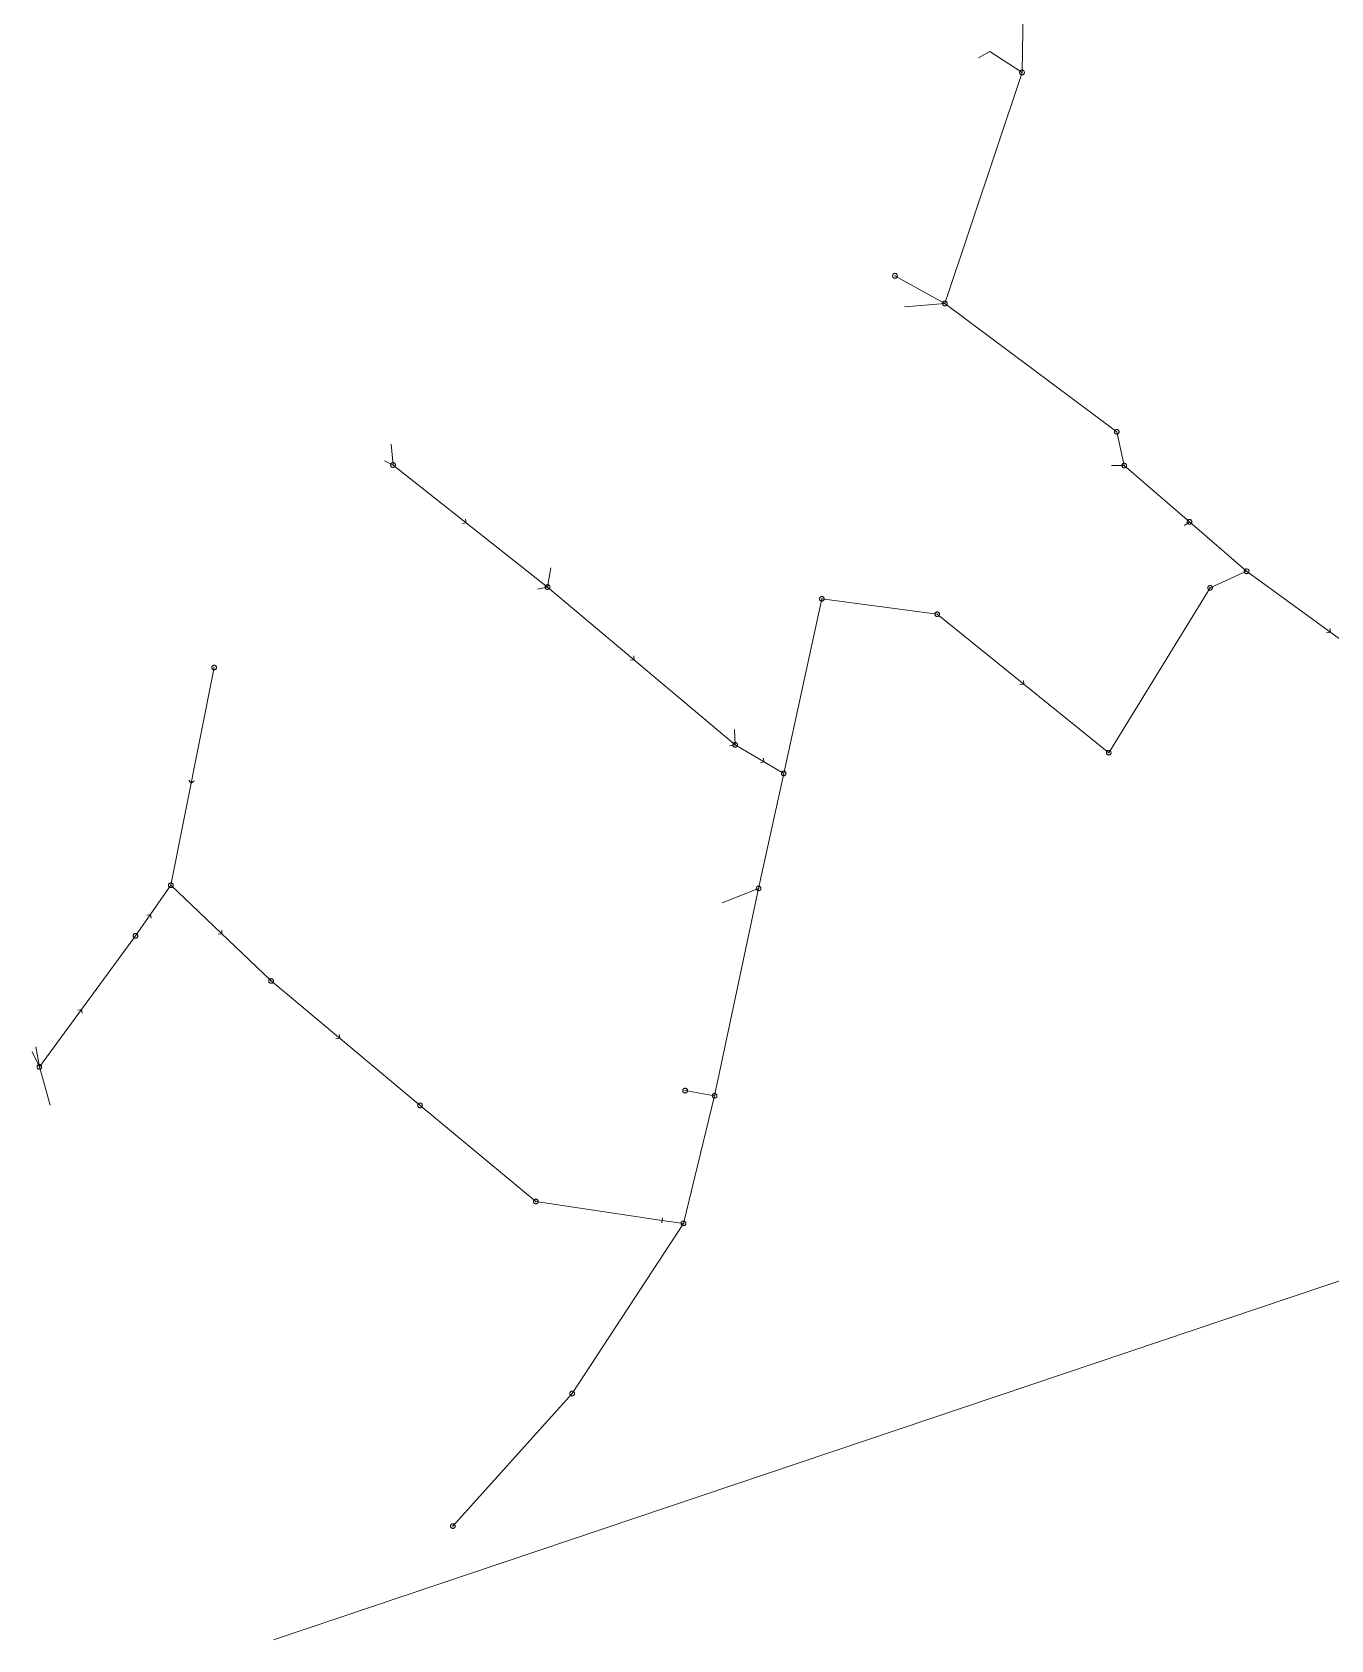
# Model space of a CAD drawing. Header units: metres. Extents: x 25504150 to 25508618, y 6694193 to 6702753.
# Drawn here: x 25504222.7 to 25504479, y 6695681 to 6695998.1 of the extents above; entities that cross this region are included whole.
import ezdxf

# ---------------------------------------------------------------- set-up
doc = ezdxf.new("R2010")
doc.units = ezdxf.units.M
for name, pattern in [('Sewer_node', [0]), ('Viemariputket', [0]), ('Viemarivarusteet', [0])]:
    doc.linetypes.add(name, pattern=pattern)
for name, color, linetype, lineweight in [('Sewer_node', 7, 'Sewer_node', 0), ('Viemariputket', 7, 'Viemariputket', 0), ('Viemarivarusteet', 7, 'Viemarivarusteet', 0)]:
    doc.layers.add(name, color=color, linetype=linetype, lineweight=lineweight)

msp = doc.modelspace()

# ---------------------------------------------------------------- linework, layer by layer
at = {"layer": 'Sewer_node', "color": 46, "linetype": 'Continuous', "true_color": 0x7f5f00}
msp.add_line((25504347.09, 6695764.19), (25504346.94, 6695763.18), dxfattribs=at)
at = {"layer": 'Sewer_node', "color": 46, "linetype": 'Continuous', "true_color": 0x7f5f00, "flags": 128}
for points, elevation in [([(25504418.5, 6695990.13), (25504418.49, 6695990.2), (25504418.48, 6695990.28), (25504418.45, 6695990.34), (25504418.41, 6695990.41), (25504418.36, 6695990.46), (25504418.31, 6695990.51), (25504418.24, 6695990.55), (25504418.18, 6695990.58), (25504418.1, 6695990.59), (25504418.03, 6695990.6), (25504417.96, 6695990.59), (25504417.88, 6695990.58), (25504417.82, 6695990.55), (25504417.75, 6695990.51), (25504417.7, 6695990.46), (25504417.65, 6695990.41), (25504417.61, 6695990.34), (25504417.58, 6695990.28), (25504417.57, 6695990.2), (25504417.56, 6695990.13), (25504417.57, 6695990.06), (25504417.58, 6695989.98), (25504417.61, 6695989.92), (25504417.65, 6695989.85), (25504417.7, 6695989.8), (25504417.75, 6695989.75), (25504417.82, 6695989.71), (25504417.88, 6695989.68), (25504417.96, 6695989.67), (25504418.03, 6695989.66), (25504418.1, 6695989.67), (25504418.18, 6695989.68), (25504418.24, 6695989.71), (25504418.31, 6695989.75), (25504418.36, 6695989.8), (25504418.41, 6695989.85), (25504418.45, 6695989.92), (25504418.48, 6695989.98), (25504418.49, 6695990.06)], 49.62), ([(25504403.26, 6695944.55), (25504403.25, 6695944.62), (25504403.24, 6695944.69), (25504403.21, 6695944.76), (25504403.17, 6695944.82), (25504403.13, 6695944.88), (25504403.07, 6695944.92), (25504403.01, 6695944.96), (25504402.94, 6695944.99), (25504402.87, 6695945), (25504402.8, 6695945.01), (25504402.73, 6695945), (25504402.66, 6695944.99), (25504402.59, 6695944.96), (25504402.53, 6695944.92), (25504402.47, 6695944.88), (25504402.43, 6695944.82), (25504402.39, 6695944.76), (25504402.36, 6695944.69), (25504402.35, 6695944.62), (25504402.34, 6695944.55), (25504402.35, 6695944.48), (25504402.36, 6695944.41), (25504402.39, 6695944.34), (25504402.43, 6695944.28), (25504402.47, 6695944.22), (25504402.53, 6695944.18), (25504402.59, 6695944.14), (25504402.66, 6695944.11), (25504402.73, 6695944.1), (25504402.8, 6695944.09), (25504402.87, 6695944.1), (25504402.94, 6695944.11), (25504403.01, 6695944.14), (25504403.07, 6695944.18), (25504403.13, 6695944.22), (25504403.17, 6695944.28), (25504403.21, 6695944.34), (25504403.24, 6695944.41), (25504403.25, 6695944.48)], 48.28), ([(25504437.18, 6695919.24), (25504437.17, 6695919.31), (25504437.16, 6695919.38), (25504437.13, 6695919.45), (25504437.09, 6695919.51), (25504437.05, 6695919.57), (25504436.99, 6695919.61), (25504436.93, 6695919.65), (25504436.86, 6695919.68), (25504436.79, 6695919.69), (25504436.72, 6695919.7), (25504436.65, 6695919.69), (25504436.58, 6695919.68), (25504436.51, 6695919.65), (25504436.45, 6695919.61), (25504436.39, 6695919.57), (25504436.35, 6695919.51), (25504436.31, 6695919.45), (25504436.28, 6695919.38), (25504436.27, 6695919.31), (25504436.26, 6695919.24), (25504436.27, 6695919.17), (25504436.28, 6695919.1), (25504436.31, 6695919.03), (25504436.35, 6695918.97), (25504436.39, 6695918.91), (25504436.45, 6695918.87), (25504436.51, 6695918.83), (25504436.58, 6695918.8), (25504436.65, 6695918.79), (25504436.72, 6695918.78), (25504436.79, 6695918.79), (25504436.86, 6695918.8), (25504436.93, 6695918.83), (25504436.99, 6695918.87), (25504437.05, 6695918.91), (25504437.09, 6695918.97), (25504437.13, 6695919.03), (25504437.16, 6695919.1), (25504437.17, 6695919.17)], 45.94), ([(25504294.4, 6695912.69), (25504294.39, 6695912.76), (25504294.38, 6695912.84), (25504294.35, 6695912.9), (25504294.31, 6695912.97), (25504294.26, 6695913.02), (25504294.21, 6695913.07), (25504294.14, 6695913.11), (25504294.08, 6695913.14), (25504294, 6695913.15), (25504293.93, 6695913.16), (25504293.86, 6695913.15), (25504293.78, 6695913.14), (25504293.72, 6695913.11), (25504293.65, 6695913.07), (25504293.6, 6695913.02), (25504293.55, 6695912.97), (25504293.51, 6695912.9), (25504293.48, 6695912.84), (25504293.47, 6695912.76), (25504293.46, 6695912.69), (25504293.47, 6695912.62), (25504293.48, 6695912.54), (25504293.51, 6695912.48), (25504293.55, 6695912.41), (25504293.6, 6695912.36), (25504293.65, 6695912.31), (25504293.72, 6695912.27), (25504293.78, 6695912.24), (25504293.86, 6695912.23), (25504293.93, 6695912.22), (25504294, 6695912.23), (25504294.08, 6695912.24), (25504294.14, 6695912.27), (25504294.21, 6695912.31), (25504294.26, 6695912.36), (25504294.31, 6695912.41), (25504294.35, 6695912.48), (25504294.38, 6695912.54), (25504294.39, 6695912.62)], 54.23), ([(25504438.67, 6695912.6), (25504438.66, 6695912.67), (25504438.65, 6695912.74), (25504438.62, 6695912.81), (25504438.58, 6695912.87), (25504438.54, 6695912.93), (25504438.48, 6695912.97), (25504438.42, 6695913.01), (25504438.35, 6695913.04), (25504438.28, 6695913.05), (25504438.21, 6695913.06), (25504438.14, 6695913.05), (25504438.07, 6695913.04), (25504438, 6695913.01), (25504437.94, 6695912.97), (25504437.88, 6695912.93), (25504437.84, 6695912.87), (25504437.8, 6695912.81), (25504437.77, 6695912.74), (25504437.76, 6695912.67), (25504437.75, 6695912.6), (25504437.76, 6695912.53), (25504437.77, 6695912.46), (25504437.8, 6695912.39), (25504437.84, 6695912.33), (25504437.88, 6695912.27), (25504437.94, 6695912.23), (25504438, 6695912.19), (25504438.07, 6695912.16), (25504438.14, 6695912.15), (25504438.21, 6695912.14), (25504438.28, 6695912.15), (25504438.35, 6695912.16), (25504438.42, 6695912.19), (25504438.48, 6695912.23), (25504438.54, 6695912.27), (25504438.58, 6695912.33), (25504438.62, 6695912.39), (25504438.65, 6695912.46), (25504438.66, 6695912.53)], 45.6), ([(25504451.53, 6695901.48), (25504451.52, 6695901.55), (25504451.51, 6695901.62), (25504451.48, 6695901.69), (25504451.44, 6695901.75), (25504451.4, 6695901.81), (25504451.34, 6695901.85), (25504451.28, 6695901.89), (25504451.21, 6695901.92), (25504451.14, 6695901.93), (25504451.07, 6695901.94), (25504451, 6695901.93), (25504450.93, 6695901.92), (25504450.86, 6695901.89), (25504450.8, 6695901.85), (25504450.74, 6695901.81), (25504450.7, 6695901.75), (25504450.66, 6695901.69), (25504450.63, 6695901.62), (25504450.62, 6695901.55), (25504450.61, 6695901.48), (25504450.62, 6695901.41), (25504450.63, 6695901.34), (25504450.66, 6695901.27), (25504450.7, 6695901.21), (25504450.74, 6695901.15), (25504450.8, 6695901.11), (25504450.86, 6695901.07), (25504450.93, 6695901.04), (25504451, 6695901.03), (25504451.07, 6695901.02), (25504451.14, 6695901.03), (25504451.21, 6695901.04), (25504451.28, 6695901.07), (25504451.34, 6695901.11), (25504451.4, 6695901.15), (25504451.44, 6695901.21), (25504451.48, 6695901.27), (25504451.51, 6695901.34), (25504451.52, 6695901.41)], 42.67), ([(25504462.82, 6695891.72), (25504462.81, 6695891.79), (25504462.8, 6695891.87), (25504462.77, 6695891.93), (25504462.73, 6695892), (25504462.68, 6695892.05), (25504462.63, 6695892.1), (25504462.56, 6695892.14), (25504462.5, 6695892.17), (25504462.42, 6695892.18), (25504462.35, 6695892.19), (25504462.28, 6695892.18), (25504462.2, 6695892.17), (25504462.14, 6695892.14), (25504462.07, 6695892.1), (25504462.02, 6695892.05), (25504461.97, 6695892), (25504461.93, 6695891.93), (25504461.9, 6695891.87), (25504461.89, 6695891.79), (25504461.88, 6695891.72), (25504461.89, 6695891.65), (25504461.9, 6695891.57), (25504461.93, 6695891.51), (25504461.97, 6695891.44), (25504462.02, 6695891.39), (25504462.07, 6695891.34), (25504462.14, 6695891.3), (25504462.2, 6695891.27), (25504462.28, 6695891.26), (25504462.35, 6695891.25), (25504462.42, 6695891.26), (25504462.5, 6695891.27), (25504462.56, 6695891.3), (25504462.63, 6695891.34), (25504462.68, 6695891.39), (25504462.73, 6695891.44), (25504462.77, 6695891.51), (25504462.8, 6695891.57), (25504462.81, 6695891.65)], 44.92), ([(25504324.89, 6695888.62), (25504324.88, 6695888.69), (25504324.87, 6695888.77), (25504324.84, 6695888.83), (25504324.8, 6695888.9), (25504324.75, 6695888.95), (25504324.7, 6695889), (25504324.63, 6695889.04), (25504324.57, 6695889.07), (25504324.49, 6695889.08), (25504324.42, 6695889.09), (25504324.35, 6695889.08), (25504324.27, 6695889.07), (25504324.21, 6695889.04), (25504324.14, 6695889), (25504324.09, 6695888.95), (25504324.04, 6695888.9), (25504324, 6695888.83), (25504323.97, 6695888.77), (25504323.96, 6695888.69), (25504323.95, 6695888.62), (25504323.96, 6695888.55), (25504323.97, 6695888.47), (25504324, 6695888.41), (25504324.04, 6695888.34), (25504324.09, 6695888.29), (25504324.14, 6695888.24), (25504324.21, 6695888.2), (25504324.27, 6695888.17), (25504324.35, 6695888.16), (25504324.42, 6695888.15), (25504324.49, 6695888.16), (25504324.57, 6695888.17), (25504324.63, 6695888.2), (25504324.7, 6695888.24), (25504324.75, 6695888.29), (25504324.8, 6695888.34), (25504324.84, 6695888.41), (25504324.87, 6695888.47), (25504324.88, 6695888.55)], 49.83), ([(25504455.6, 6695888.47), (25504455.59, 6695888.54), (25504455.58, 6695888.61), (25504455.55, 6695888.68), (25504455.51, 6695888.74), (25504455.47, 6695888.8), (25504455.41, 6695888.84), (25504455.35, 6695888.88), (25504455.28, 6695888.91), (25504455.21, 6695888.92), (25504455.14, 6695888.93), (25504455.07, 6695888.92), (25504455, 6695888.91), (25504454.93, 6695888.88), (25504454.87, 6695888.84), (25504454.81, 6695888.8), (25504454.77, 6695888.74), (25504454.73, 6695888.68), (25504454.7, 6695888.61), (25504454.69, 6695888.54), (25504454.68, 6695888.47), (25504454.69, 6695888.4), (25504454.7, 6695888.33), (25504454.73, 6695888.26), (25504454.77, 6695888.2), (25504454.81, 6695888.14), (25504454.87, 6695888.1), (25504454.93, 6695888.06), (25504455, 6695888.03), (25504455.07, 6695888.02), (25504455.14, 6695888.01), (25504455.21, 6695888.02), (25504455.28, 6695888.03), (25504455.35, 6695888.06), (25504455.41, 6695888.1), (25504455.47, 6695888.14), (25504455.51, 6695888.2), (25504455.55, 6695888.26), (25504455.58, 6695888.33), (25504455.59, 6695888.4)], 44.86), ([(25504379, 6695886.3), (25504378.99, 6695886.37), (25504378.98, 6695886.44), (25504378.95, 6695886.51), (25504378.91, 6695886.57), (25504378.87, 6695886.63), (25504378.81, 6695886.67), (25504378.75, 6695886.71), (25504378.68, 6695886.74), (25504378.61, 6695886.75), (25504378.54, 6695886.76), (25504378.47, 6695886.75), (25504378.4, 6695886.74), (25504378.33, 6695886.71), (25504378.27, 6695886.67), (25504378.21, 6695886.63), (25504378.17, 6695886.57), (25504378.13, 6695886.51), (25504378.1, 6695886.44), (25504378.09, 6695886.37), (25504378.08, 6695886.3), (25504378.09, 6695886.23), (25504378.1, 6695886.16), (25504378.13, 6695886.09), (25504378.17, 6695886.03), (25504378.21, 6695885.97), (25504378.27, 6695885.93), (25504378.33, 6695885.89), (25504378.4, 6695885.86), (25504378.47, 6695885.85), (25504378.54, 6695885.84), (25504378.61, 6695885.85), (25504378.68, 6695885.86), (25504378.75, 6695885.89), (25504378.81, 6695885.93), (25504378.87, 6695885.97), (25504378.91, 6695886.03), (25504378.95, 6695886.09), (25504378.98, 6695886.16), (25504378.99, 6695886.23)], 46.82), ([(25504401.76, 6695883.25), (25504401.75, 6695883.32), (25504401.74, 6695883.39), (25504401.71, 6695883.46), (25504401.67, 6695883.52), (25504401.63, 6695883.58), (25504401.57, 6695883.62), (25504401.51, 6695883.66), (25504401.44, 6695883.69), (25504401.37, 6695883.7), (25504401.3, 6695883.71), (25504401.23, 6695883.7), (25504401.16, 6695883.69), (25504401.09, 6695883.66), (25504401.03, 6695883.62), (25504400.97, 6695883.58), (25504400.93, 6695883.52), (25504400.89, 6695883.46), (25504400.86, 6695883.39), (25504400.85, 6695883.32), (25504400.84, 6695883.25), (25504400.85, 6695883.18), (25504400.86, 6695883.11), (25504400.89, 6695883.04), (25504400.93, 6695882.98), (25504400.97, 6695882.92), (25504401.03, 6695882.88), (25504401.09, 6695882.84), (25504401.16, 6695882.81), (25504401.23, 6695882.8), (25504401.3, 6695882.79), (25504401.37, 6695882.8), (25504401.44, 6695882.81), (25504401.51, 6695882.84), (25504401.57, 6695882.88), (25504401.63, 6695882.92), (25504401.67, 6695882.98), (25504401.71, 6695883.04), (25504401.74, 6695883.11), (25504401.75, 6695883.18)], 45.14), ([(25504259.09, 6695872.73), (25504259.08, 6695872.8), (25504259.07, 6695872.87), (25504259.04, 6695872.94), (25504259, 6695873), (25504258.96, 6695873.06), (25504258.9, 6695873.1), (25504258.84, 6695873.14), (25504258.77, 6695873.17), (25504258.7, 6695873.18), (25504258.63, 6695873.19), (25504258.56, 6695873.18), (25504258.49, 6695873.17), (25504258.42, 6695873.14), (25504258.36, 6695873.1), (25504258.3, 6695873.06), (25504258.26, 6695873), (25504258.22, 6695872.94), (25504258.19, 6695872.87), (25504258.18, 6695872.8), (25504258.17, 6695872.73), (25504258.18, 6695872.66), (25504258.19, 6695872.59), (25504258.22, 6695872.52), (25504258.26, 6695872.46), (25504258.3, 6695872.4), (25504258.36, 6695872.36), (25504258.42, 6695872.32), (25504258.49, 6695872.29), (25504258.56, 6695872.28), (25504258.63, 6695872.27), (25504258.7, 6695872.28), (25504258.77, 6695872.29), (25504258.84, 6695872.32), (25504258.9, 6695872.36), (25504258.96, 6695872.4), (25504259, 6695872.46), (25504259.04, 6695872.52), (25504259.07, 6695872.59), (25504259.08, 6695872.66)], 55.94), ([(25504361.9, 6695857.49), (25504361.89, 6695857.56), (25504361.88, 6695857.63), (25504361.85, 6695857.7), (25504361.81, 6695857.76), (25504361.77, 6695857.82), (25504361.71, 6695857.86), (25504361.65, 6695857.9), (25504361.58, 6695857.93), (25504361.51, 6695857.94), (25504361.44, 6695857.95), (25504361.37, 6695857.94), (25504361.3, 6695857.93), (25504361.23, 6695857.9), (25504361.17, 6695857.86), (25504361.11, 6695857.82), (25504361.07, 6695857.76), (25504361.03, 6695857.7), (25504361, 6695857.63), (25504360.99, 6695857.56), (25504360.98, 6695857.49), (25504360.99, 6695857.42), (25504361, 6695857.35), (25504361.03, 6695857.28), (25504361.07, 6695857.22), (25504361.11, 6695857.16), (25504361.17, 6695857.12), (25504361.23, 6695857.08), (25504361.3, 6695857.05), (25504361.37, 6695857.04), (25504361.44, 6695857.03), (25504361.51, 6695857.04), (25504361.58, 6695857.05), (25504361.65, 6695857.08), (25504361.71, 6695857.12), (25504361.77, 6695857.16), (25504361.81, 6695857.22), (25504361.85, 6695857.28), (25504361.88, 6695857.35), (25504361.89, 6695857.42)], 46.32), ([(25504435.61, 6695855.94), (25504435.6, 6695856.01), (25504435.59, 6695856.08), (25504435.56, 6695856.15), (25504435.52, 6695856.21), (25504435.48, 6695856.27), (25504435.42, 6695856.31), (25504435.36, 6695856.35), (25504435.29, 6695856.38), (25504435.22, 6695856.39), (25504435.15, 6695856.4), (25504435.08, 6695856.39), (25504435.01, 6695856.38), (25504434.94, 6695856.35), (25504434.88, 6695856.31), (25504434.82, 6695856.27), (25504434.78, 6695856.21), (25504434.74, 6695856.15), (25504434.71, 6695856.08), (25504434.7, 6695856.01), (25504434.69, 6695855.94), (25504434.7, 6695855.87), (25504434.71, 6695855.8), (25504434.74, 6695855.73), (25504434.78, 6695855.67), (25504434.82, 6695855.61), (25504434.88, 6695855.57), (25504434.94, 6695855.53), (25504435.01, 6695855.5), (25504435.08, 6695855.49), (25504435.15, 6695855.48), (25504435.22, 6695855.49), (25504435.29, 6695855.5), (25504435.36, 6695855.53), (25504435.42, 6695855.57), (25504435.48, 6695855.61), (25504435.52, 6695855.67), (25504435.56, 6695855.73), (25504435.59, 6695855.8), (25504435.6, 6695855.87)], 44.03), ([(25504371.47, 6695851.86), (25504371.46, 6695851.93), (25504371.45, 6695852), (25504371.42, 6695852.07), (25504371.38, 6695852.13), (25504371.34, 6695852.19), (25504371.28, 6695852.23), (25504371.22, 6695852.27), (25504371.15, 6695852.3), (25504371.08, 6695852.31), (25504371.01, 6695852.32), (25504370.94, 6695852.31), (25504370.87, 6695852.3), (25504370.8, 6695852.27), (25504370.74, 6695852.23), (25504370.68, 6695852.19), (25504370.64, 6695852.13), (25504370.6, 6695852.07), (25504370.57, 6695852), (25504370.56, 6695851.93), (25504370.55, 6695851.86), (25504370.56, 6695851.79), (25504370.57, 6695851.72), (25504370.6, 6695851.65), (25504370.64, 6695851.59), (25504370.68, 6695851.53), (25504370.74, 6695851.49), (25504370.8, 6695851.45), (25504370.87, 6695851.42), (25504370.94, 6695851.41), (25504371.01, 6695851.4), (25504371.08, 6695851.41), (25504371.15, 6695851.42), (25504371.22, 6695851.45), (25504371.28, 6695851.49), (25504371.34, 6695851.53), (25504371.38, 6695851.59), (25504371.42, 6695851.65), (25504371.45, 6695851.72), (25504371.46, 6695851.79)], 44.31), ([(25504250.55, 6695829.78), (25504250.54, 6695829.85), (25504250.53, 6695829.92), (25504250.5, 6695829.99), (25504250.46, 6695830.05), (25504250.42, 6695830.11), (25504250.36, 6695830.15), (25504250.3, 6695830.19), (25504250.23, 6695830.22), (25504250.16, 6695830.23), (25504250.09, 6695830.24), (25504250.02, 6695830.23), (25504249.95, 6695830.22), (25504249.88, 6695830.19), (25504249.82, 6695830.15), (25504249.76, 6695830.11), (25504249.72, 6695830.05), (25504249.68, 6695829.99), (25504249.65, 6695829.92), (25504249.64, 6695829.85), (25504249.63, 6695829.78), (25504249.64, 6695829.71), (25504249.65, 6695829.64), (25504249.68, 6695829.57), (25504249.72, 6695829.51), (25504249.76, 6695829.45), (25504249.82, 6695829.41), (25504249.88, 6695829.37), (25504249.95, 6695829.34), (25504250.02, 6695829.33), (25504250.09, 6695829.32), (25504250.16, 6695829.33), (25504250.23, 6695829.34), (25504250.3, 6695829.37), (25504250.36, 6695829.41), (25504250.42, 6695829.45), (25504250.46, 6695829.51), (25504250.5, 6695829.57), (25504250.53, 6695829.64), (25504250.54, 6695829.71)], 55.64), ([(25504366.52, 6695829.18), (25504366.51, 6695829.25), (25504366.5, 6695829.32), (25504366.47, 6695829.39), (25504366.43, 6695829.45), (25504366.39, 6695829.51), (25504366.33, 6695829.55), (25504366.27, 6695829.59), (25504366.2, 6695829.62), (25504366.13, 6695829.63), (25504366.06, 6695829.64), (25504365.99, 6695829.63), (25504365.92, 6695829.62), (25504365.85, 6695829.59), (25504365.79, 6695829.55), (25504365.73, 6695829.51), (25504365.69, 6695829.45), (25504365.65, 6695829.39), (25504365.62, 6695829.32), (25504365.61, 6695829.25), (25504365.6, 6695829.18), (25504365.61, 6695829.11), (25504365.62, 6695829.04), (25504365.65, 6695828.97), (25504365.69, 6695828.91), (25504365.73, 6695828.85), (25504365.79, 6695828.81), (25504365.85, 6695828.77), (25504365.92, 6695828.74), (25504365.99, 6695828.73), (25504366.06, 6695828.72), (25504366.13, 6695828.73), (25504366.2, 6695828.74), (25504366.27, 6695828.77), (25504366.33, 6695828.81), (25504366.39, 6695828.85), (25504366.43, 6695828.91), (25504366.47, 6695828.97), (25504366.5, 6695829.04), (25504366.51, 6695829.11)], 45.94), ([(25504243.57, 6695819.82), (25504243.56, 6695819.89), (25504243.55, 6695819.96), (25504243.52, 6695820.03), (25504243.48, 6695820.09), (25504243.44, 6695820.15), (25504243.38, 6695820.19), (25504243.32, 6695820.23), (25504243.25, 6695820.26), (25504243.18, 6695820.27), (25504243.11, 6695820.28), (25504243.04, 6695820.27), (25504242.97, 6695820.26), (25504242.9, 6695820.23), (25504242.84, 6695820.19), (25504242.78, 6695820.15), (25504242.74, 6695820.09), (25504242.7, 6695820.03), (25504242.67, 6695819.96), (25504242.66, 6695819.89), (25504242.65, 6695819.82), (25504242.66, 6695819.75), (25504242.67, 6695819.68), (25504242.7, 6695819.61), (25504242.74, 6695819.55), (25504242.78, 6695819.49), (25504242.84, 6695819.45), (25504242.9, 6695819.41), (25504242.97, 6695819.38), (25504243.04, 6695819.37), (25504243.11, 6695819.36), (25504243.18, 6695819.37), (25504243.25, 6695819.38), (25504243.32, 6695819.41), (25504243.38, 6695819.45), (25504243.44, 6695819.49), (25504243.48, 6695819.55), (25504243.52, 6695819.61), (25504243.55, 6695819.68), (25504243.56, 6695819.75)], 55.37), ([(25504270.32, 6695810.91), (25504270.31, 6695810.98), (25504270.3, 6695811.05), (25504270.27, 6695811.12), (25504270.23, 6695811.18), (25504270.19, 6695811.24), (25504270.13, 6695811.28), (25504270.07, 6695811.32), (25504270, 6695811.35), (25504269.93, 6695811.36), (25504269.86, 6695811.37), (25504269.79, 6695811.36), (25504269.72, 6695811.35), (25504269.65, 6695811.32), (25504269.59, 6695811.28), (25504269.53, 6695811.24), (25504269.49, 6695811.18), (25504269.45, 6695811.12), (25504269.42, 6695811.05), (25504269.41, 6695810.98), (25504269.4, 6695810.91), (25504269.41, 6695810.84), (25504269.42, 6695810.77), (25504269.45, 6695810.7), (25504269.49, 6695810.64), (25504269.53, 6695810.58), (25504269.59, 6695810.54), (25504269.65, 6695810.5), (25504269.72, 6695810.47), (25504269.79, 6695810.46), (25504269.86, 6695810.45), (25504269.93, 6695810.46), (25504270, 6695810.47), (25504270.07, 6695810.5), (25504270.13, 6695810.54), (25504270.19, 6695810.58), (25504270.23, 6695810.64), (25504270.27, 6695810.7), (25504270.3, 6695810.77), (25504270.31, 6695810.84)], 54.7), ([(25504224.6, 6695793.96), (25504224.59, 6695794.03), (25504224.58, 6695794.1), (25504224.55, 6695794.17), (25504224.51, 6695794.23), (25504224.47, 6695794.29), (25504224.41, 6695794.33), (25504224.35, 6695794.37), (25504224.28, 6695794.4), (25504224.21, 6695794.41), (25504224.14, 6695794.42), (25504224.07, 6695794.41), (25504224, 6695794.4), (25504223.93, 6695794.37), (25504223.87, 6695794.33), (25504223.81, 6695794.29), (25504223.77, 6695794.23), (25504223.73, 6695794.17), (25504223.7, 6695794.1), (25504223.69, 6695794.03), (25504223.68, 6695793.96), (25504223.69, 6695793.89), (25504223.7, 6695793.82), (25504223.73, 6695793.75), (25504223.77, 6695793.69), (25504223.81, 6695793.63), (25504223.87, 6695793.59), (25504223.93, 6695793.55), (25504224, 6695793.52), (25504224.07, 6695793.51), (25504224.14, 6695793.5), (25504224.21, 6695793.51), (25504224.28, 6695793.52), (25504224.35, 6695793.55), (25504224.41, 6695793.59), (25504224.47, 6695793.63), (25504224.51, 6695793.69), (25504224.55, 6695793.75), (25504224.58, 6695793.82), (25504224.59, 6695793.89)], 55.17), ([(25504299.71, 6695786.37), (25504299.7, 6695786.44), (25504299.69, 6695786.51), (25504299.66, 6695786.58), (25504299.62, 6695786.64), (25504299.58, 6695786.7), (25504299.52, 6695786.74), (25504299.46, 6695786.78), (25504299.39, 6695786.81), (25504299.32, 6695786.82), (25504299.25, 6695786.83), (25504299.18, 6695786.82), (25504299.11, 6695786.81), (25504299.04, 6695786.78), (25504298.98, 6695786.74), (25504298.92, 6695786.7), (25504298.88, 6695786.64), (25504298.84, 6695786.58), (25504298.81, 6695786.51), (25504298.8, 6695786.44), (25504298.79, 6695786.37), (25504298.8, 6695786.3), (25504298.81, 6695786.23), (25504298.84, 6695786.16), (25504298.88, 6695786.1), (25504298.92, 6695786.04), (25504298.98, 6695786), (25504299.04, 6695785.96), (25504299.11, 6695785.93), (25504299.18, 6695785.92), (25504299.25, 6695785.91), (25504299.32, 6695785.92), (25504299.39, 6695785.93), (25504299.46, 6695785.96), (25504299.52, 6695786), (25504299.58, 6695786.04), (25504299.62, 6695786.1), (25504299.66, 6695786.16), (25504299.69, 6695786.23), (25504299.7, 6695786.3)], 52.36), ([(25504357.84, 6695788.27), (25504357.83, 6695788.34), (25504357.82, 6695788.41), (25504357.79, 6695788.48), (25504357.75, 6695788.54), (25504357.71, 6695788.6), (25504357.65, 6695788.64), (25504357.59, 6695788.68), (25504357.52, 6695788.71), (25504357.45, 6695788.72), (25504357.38, 6695788.73), (25504357.31, 6695788.72), (25504357.24, 6695788.71), (25504357.17, 6695788.68), (25504357.11, 6695788.64), (25504357.05, 6695788.6), (25504357.01, 6695788.54), (25504356.97, 6695788.48), (25504356.94, 6695788.41), (25504356.93, 6695788.34), (25504356.92, 6695788.27), (25504356.93, 6695788.2), (25504356.94, 6695788.13), (25504356.97, 6695788.06), (25504357.01, 6695788), (25504357.05, 6695787.94), (25504357.11, 6695787.9), (25504357.17, 6695787.86), (25504357.24, 6695787.83), (25504357.31, 6695787.82), (25504357.38, 6695787.81), (25504357.45, 6695787.82), (25504357.52, 6695787.83), (25504357.59, 6695787.86), (25504357.65, 6695787.9), (25504357.71, 6695787.94), (25504357.75, 6695788), (25504357.79, 6695788.06), (25504357.82, 6695788.13), (25504357.83, 6695788.2)], 46.66), ([(25504322.56, 6695767.4), (25504322.55, 6695767.47), (25504322.54, 6695767.54), (25504322.51, 6695767.61), (25504322.47, 6695767.67), (25504322.43, 6695767.73), (25504322.37, 6695767.77), (25504322.31, 6695767.81), (25504322.24, 6695767.84), (25504322.17, 6695767.85), (25504322.1, 6695767.86), (25504322.03, 6695767.85), (25504321.96, 6695767.84), (25504321.89, 6695767.81), (25504321.83, 6695767.77), (25504321.77, 6695767.73), (25504321.73, 6695767.67), (25504321.69, 6695767.61), (25504321.66, 6695767.54), (25504321.65, 6695767.47), (25504321.64, 6695767.4), (25504321.65, 6695767.33), (25504321.66, 6695767.26), (25504321.69, 6695767.19), (25504321.73, 6695767.13), (25504321.77, 6695767.07), (25504321.83, 6695767.03), (25504321.89, 6695766.99), (25504321.96, 6695766.96), (25504322.03, 6695766.95), (25504322.1, 6695766.94), (25504322.17, 6695766.95), (25504322.24, 6695766.96), (25504322.31, 6695766.99), (25504322.37, 6695767.03), (25504322.43, 6695767.07), (25504322.47, 6695767.13), (25504322.51, 6695767.19), (25504322.54, 6695767.26), (25504322.55, 6695767.33)], 49.43), ([(25504351.7, 6695763.1), (25504351.69, 6695763.17), (25504351.68, 6695763.24), (25504351.65, 6695763.31), (25504351.61, 6695763.37), (25504351.57, 6695763.43), (25504351.51, 6695763.47), (25504351.45, 6695763.51), (25504351.38, 6695763.54), (25504351.31, 6695763.55), (25504351.24, 6695763.56), (25504351.17, 6695763.55), (25504351.1, 6695763.54), (25504351.03, 6695763.51), (25504350.97, 6695763.47), (25504350.91, 6695763.43), (25504350.87, 6695763.37), (25504350.83, 6695763.31), (25504350.8, 6695763.24), (25504350.79, 6695763.17), (25504350.78, 6695763.1), (25504350.79, 6695763.03), (25504350.8, 6695762.96), (25504350.83, 6695762.89), (25504350.87, 6695762.83), (25504350.91, 6695762.77), (25504350.97, 6695762.73), (25504351.03, 6695762.69), (25504351.1, 6695762.66), (25504351.17, 6695762.65), (25504351.24, 6695762.64), (25504351.31, 6695762.65), (25504351.38, 6695762.66), (25504351.45, 6695762.69), (25504351.51, 6695762.73), (25504351.57, 6695762.77), (25504351.61, 6695762.83), (25504351.65, 6695762.89), (25504351.68, 6695762.96), (25504351.69, 6695763.03)], 46.64), ([(25504306.18, 6695703.39), (25504306.17, 6695703.46), (25504306.16, 6695703.53), (25504306.13, 6695703.6), (25504306.09, 6695703.66), (25504306.05, 6695703.72), (25504305.99, 6695703.76), (25504305.93, 6695703.8), (25504305.86, 6695703.83), (25504305.79, 6695703.84), (25504305.72, 6695703.85), (25504305.65, 6695703.84), (25504305.58, 6695703.83), (25504305.51, 6695703.8), (25504305.45, 6695703.76), (25504305.39, 6695703.72), (25504305.35, 6695703.66), (25504305.31, 6695703.6), (25504305.28, 6695703.53), (25504305.27, 6695703.46), (25504305.26, 6695703.39), (25504305.27, 6695703.32), (25504305.28, 6695703.25), (25504305.31, 6695703.18), (25504305.35, 6695703.12), (25504305.39, 6695703.06), (25504305.45, 6695703.02), (25504305.51, 6695702.98), (25504305.58, 6695702.95), (25504305.65, 6695702.94), (25504305.72, 6695702.93), (25504305.79, 6695702.94), (25504305.86, 6695702.95), (25504305.93, 6695702.98), (25504305.99, 6695703.02), (25504306.05, 6695703.06), (25504306.09, 6695703.12), (25504306.13, 6695703.18), (25504306.16, 6695703.25), (25504306.17, 6695703.32)], 46.35)]:
    msp.add_lwpolyline(points, close=True, dxfattribs=dict(at, elevation=elevation))
for points in [[(25504393.44, 6695950.02), (25504393.43, 6695950.09), (25504393.42, 6695950.17), (25504393.39, 6695950.23), (25504393.35, 6695950.3), (25504393.3, 6695950.35), (25504393.25, 6695950.4), (25504393.18, 6695950.44), (25504393.12, 6695950.47), (25504393.04, 6695950.48), (25504392.97, 6695950.49), (25504392.9, 6695950.48), (25504392.82, 6695950.47), (25504392.76, 6695950.44), (25504392.69, 6695950.4), (25504392.64, 6695950.35), (25504392.59, 6695950.3), (25504392.55, 6695950.23), (25504392.52, 6695950.17), (25504392.51, 6695950.09), (25504392.5, 6695950.02), (25504392.51, 6695949.95), (25504392.52, 6695949.87), (25504392.55, 6695949.81), (25504392.59, 6695949.74), (25504392.64, 6695949.69), (25504392.69, 6695949.64), (25504392.76, 6695949.6), (25504392.82, 6695949.57), (25504392.9, 6695949.56), (25504392.97, 6695949.55), (25504393.04, 6695949.56), (25504393.12, 6695949.57), (25504393.18, 6695949.6), (25504393.25, 6695949.64), (25504393.3, 6695949.69), (25504393.35, 6695949.74), (25504393.39, 6695949.81), (25504393.42, 6695949.87), (25504393.43, 6695949.95)], [(25504352.03, 6695789.28), (25504352.02, 6695789.35), (25504352.01, 6695789.43), (25504351.98, 6695789.49), (25504351.94, 6695789.56), (25504351.89, 6695789.61), (25504351.84, 6695789.66), (25504351.77, 6695789.7), (25504351.71, 6695789.73), (25504351.63, 6695789.74), (25504351.56, 6695789.75), (25504351.49, 6695789.74), (25504351.41, 6695789.73), (25504351.35, 6695789.7), (25504351.28, 6695789.66), (25504351.23, 6695789.61), (25504351.18, 6695789.56), (25504351.14, 6695789.49), (25504351.11, 6695789.43), (25504351.1, 6695789.35), (25504351.09, 6695789.28), (25504351.1, 6695789.21), (25504351.11, 6695789.13), (25504351.14, 6695789.07), (25504351.18, 6695789), (25504351.23, 6695788.95), (25504351.28, 6695788.9), (25504351.35, 6695788.86), (25504351.41, 6695788.83), (25504351.49, 6695788.82), (25504351.56, 6695788.81), (25504351.63, 6695788.82), (25504351.71, 6695788.83), (25504351.77, 6695788.86), (25504351.84, 6695788.9), (25504351.89, 6695788.95), (25504351.94, 6695789), (25504351.98, 6695789.07), (25504352.01, 6695789.13), (25504352.02, 6695789.21)], [(25504329.74, 6695729.55), (25504329.73, 6695729.62), (25504329.72, 6695729.69), (25504329.69, 6695729.76), (25504329.65, 6695729.82), (25504329.61, 6695729.88), (25504329.55, 6695729.92), (25504329.49, 6695729.96), (25504329.42, 6695729.99), (25504329.35, 6695730), (25504329.28, 6695730.01), (25504329.21, 6695730), (25504329.14, 6695729.99), (25504329.07, 6695729.96), (25504329.01, 6695729.92), (25504328.95, 6695729.88), (25504328.91, 6695729.82), (25504328.87, 6695729.76), (25504328.84, 6695729.69), (25504328.83, 6695729.62), (25504328.82, 6695729.55), (25504328.83, 6695729.48), (25504328.84, 6695729.41), (25504328.87, 6695729.34), (25504328.91, 6695729.28), (25504328.95, 6695729.22), (25504329.01, 6695729.18), (25504329.07, 6695729.14), (25504329.14, 6695729.11), (25504329.21, 6695729.1), (25504329.28, 6695729.09), (25504329.35, 6695729.1), (25504329.42, 6695729.11), (25504329.49, 6695729.14), (25504329.55, 6695729.18), (25504329.61, 6695729.22), (25504329.65, 6695729.28), (25504329.69, 6695729.34), (25504329.72, 6695729.41), (25504329.73, 6695729.48)]]:
    msp.add_lwpolyline(points, close=True, dxfattribs=at)
for points in [[(25504307.61, 6695901.17), (25504308.35, 6695901.29), (25504308.25, 6695902.02)], [(25504478.14, 6695879.58), (25504478.87, 6695879.71), (25504478.75, 6695880.44)], [(25504340.75, 6695874.2), (25504341.49, 6695874.28), (25504341.41, 6695875.02)], [(25504417.63, 6695869.38), (25504418.37, 6695869.47), (25504418.3, 6695870.21)], [(25504366.41, 6695853.96), (25504367.13, 6695854.16), (25504366.94, 6695854.88)], [(25504253.66, 6695850.54), (25504254.1, 6695849.93), (25504254.71, 6695850.36)], [(25504246.21, 6695823.29), (25504246.06, 6695824.03), (25504245.33, 6695823.88)], [(25504259.41, 6695820.14), (25504260.16, 6695820.18), (25504260.13, 6695820.92)], [(25504232.58, 6695804.54), (25504232.44, 6695805.28), (25504231.71, 6695805.15)], [(25504282.66, 6695799.51), (25504283.41, 6695799.6), (25504283.33, 6695800.33)]]:
    msp.add_lwpolyline(points, dxfattribs=at)
at = {"layer": 'Viemariputket', "color": 1, "linetype": 'Continuous', "lineweight": 15}
for p, q in [((25504418.03, 6695990.13), (25504418.23, 6696002.46)), ((25504402.8, 6695944.55), (25504418.03, 6695990.13)), ((25504402.8, 6695944.55), (25504392.97, 6695950.02)), ((25504402.8, 6695944.55), (25504394.83, 6695943.86)), ((25504436.72, 6695919.24), (25504402.8, 6695944.55)), ((25504438.21, 6695912.6, 43.07), (25504436.72, 6695919.24, 43.31)), ((25504293.93, 6695912.69), (25504293.53, 6695916.82)), ((25504293.93, 6695912.69), (25504292.25, 6695913.51)), ((25504293.93, 6695912.69), (25504324.42, 6695888.62)), ((25504438.21, 6695912.6, 43.25), (25504435.69, 6695912.56, 43.34)), ((25504451.07, 6695901.48, 42.67), (25504438.21, 6695912.6, 43.1)), ((25504451.07, 6695901.48, 42.69), (25504450.12, 6695900.76)), ((25504462.35, 6695891.72, 42.28), (25504451.07, 6695901.48, 42.67)), ((25504324.42, 6695888.62), (25504325.09, 6695892.41)), ((25504455.14, 6695888.47, 42.59), (25504462.35, 6695891.72, 42.5)), ((25504496.12, 6695867.18), (25504462.35, 6695891.72)), ((25504324.42, 6695888.62), (25504322.4, 6695888.23)), ((25504324.42, 6695888.62), (25504361.44, 6695857.49)), ((25504455.14, 6695888.47, 42.61), (25504435.15, 6695855.94, 42.9)), ((25504378.54, 6695886.3), (25504371.01, 6695851.86, 44.24)), ((25504401.3, 6695883.25), (25504378.54, 6695886.3)), ((25504435.15, 6695855.94), (25504401.3, 6695883.25)), ((25504250.09, 6695829.78), (25504258.63, 6695872.73)), ((25504361.44, 6695857.49), (25504361.32, 6695860.54)), ((25504361.44, 6695857.49), (25504360.36, 6695857.31)), ((25504361.44, 6695857.49), (25504371.01, 6695851.86, 44.47)), ((25504371.01, 6695851.86, 44.24), (25504366.06, 6695829.18, 44.4)), ((25504250.09, 6695829.78), (25504243.11, 6695819.82)), ((25504269.86, 6695810.91), (25504250.09, 6695829.78)), ((25504366.06, 6695829.18, 44.41), (25504357.38, 6695788.27, 44.56)), ((25504366.06, 6695829.18, 44.48), (25504358.88, 6695826.33, 44.87)), ((25504243.11, 6695819.82, 53.04), (25504224.14, 6695793.96, 53.28)), ((25504299.25, 6695786.37), (25504269.86, 6695810.91)), ((25504224.14, 6695793.96, 53.58), (25504222.72, 6695796.95, 50.35)), ((25504224.14, 6695793.96, 53.57), (25504223.44, 6695797.93, 50.35)), ((25504224.14, 6695793.96, 53.33), (25504226.29, 6695786.44, 50.35)), ((25504357.38, 6695788.27, 44.86), (25504351.56, 6695789.28, 45.29)), ((25504322.1, 6695767.4), (25504299.25, 6695786.37)), ((25504357.38, 6695788.27, 44.55), (25504351.24, 6695763.1, 44.65)), ((25504347.01, 6695763.67, 46.58), (25504322.1, 6695767.4)), ((25504351.24, 6695763.1), (25504347.01, 6695763.67)), ((25504351.24, 6695763.1), (25504329.28, 6695729.55)), ((25504329.28, 6695729.55), (25504305.72, 6695703.39))]:
    msp.add_line(p, q, dxfattribs=at)
at = {"layer": 'Viemariputket', "color": 1, "linetype": 'Continuous', "lineweight": 15, "flags": 128}
msp.add_lwpolyline([(25504418.03, 6695990.13), (25504411.69, 6695994.26), (25504409.44, 6695993)], dxfattribs=at)
at = {"layer": 'Viemariputket', "color": 1, "linetype": 'Continuous', "lineweight": 15}
msp.add_polyline3d([(25504270.33, 6695680.95, 0), (25504769.77, 6695849.06, 0), (25505020.91, 6696052.38, 0), (25505057.06, 6696087.2, 2.22)], dxfattribs=at)
at = {"layer": 'Viemarivarusteet', "color": 1}
for p in [(25504418.03, 6695990.13, 49.62), (25504392.97, 6695950.02), (25504402.8, 6695944.55, 48.28), (25504436.72, 6695919.24, 45.94), (25504293.93, 6695912.69, 54.23), (25504438.21, 6695912.6, 45.6), (25504451.07, 6695901.48, 42.67), (25504462.35, 6695891.72, 44.92), (25504324.42, 6695888.62, 49.83), (25504455.14, 6695888.47, 44.86), (25504378.54, 6695886.3, 46.82), (25504401.3, 6695883.25, 45.14), (25504258.63, 6695872.73, 55.94), (25504361.44, 6695857.49, 46.32), (25504435.15, 6695855.94, 44.03), (25504371.01, 6695851.86, 44.31), (25504250.09, 6695829.78, 55.64), (25504366.06, 6695829.18, 45.94), (25504243.11, 6695819.82, 55.37), (25504269.86, 6695810.91, 54.7), (25504224.14, 6695793.96, 55.17), (25504351.56, 6695789.28), (25504299.25, 6695786.37, 52.36), (25504357.38, 6695788.27, 46.66), (25504322.1, 6695767.4, 49.43), (25504351.24, 6695763.1, 46.64), (25504329.28, 6695729.55), (25504305.72, 6695703.39, 46.35)]:
    msp.add_point(p, dxfattribs=at)
at = {"layer": 'Viemarivarusteet', "color": 30, "true_color": 0xff7f00}
msp.add_point((25504347.01, 6695763.67), dxfattribs=at)

doc.saveas('drawing.dxf')
